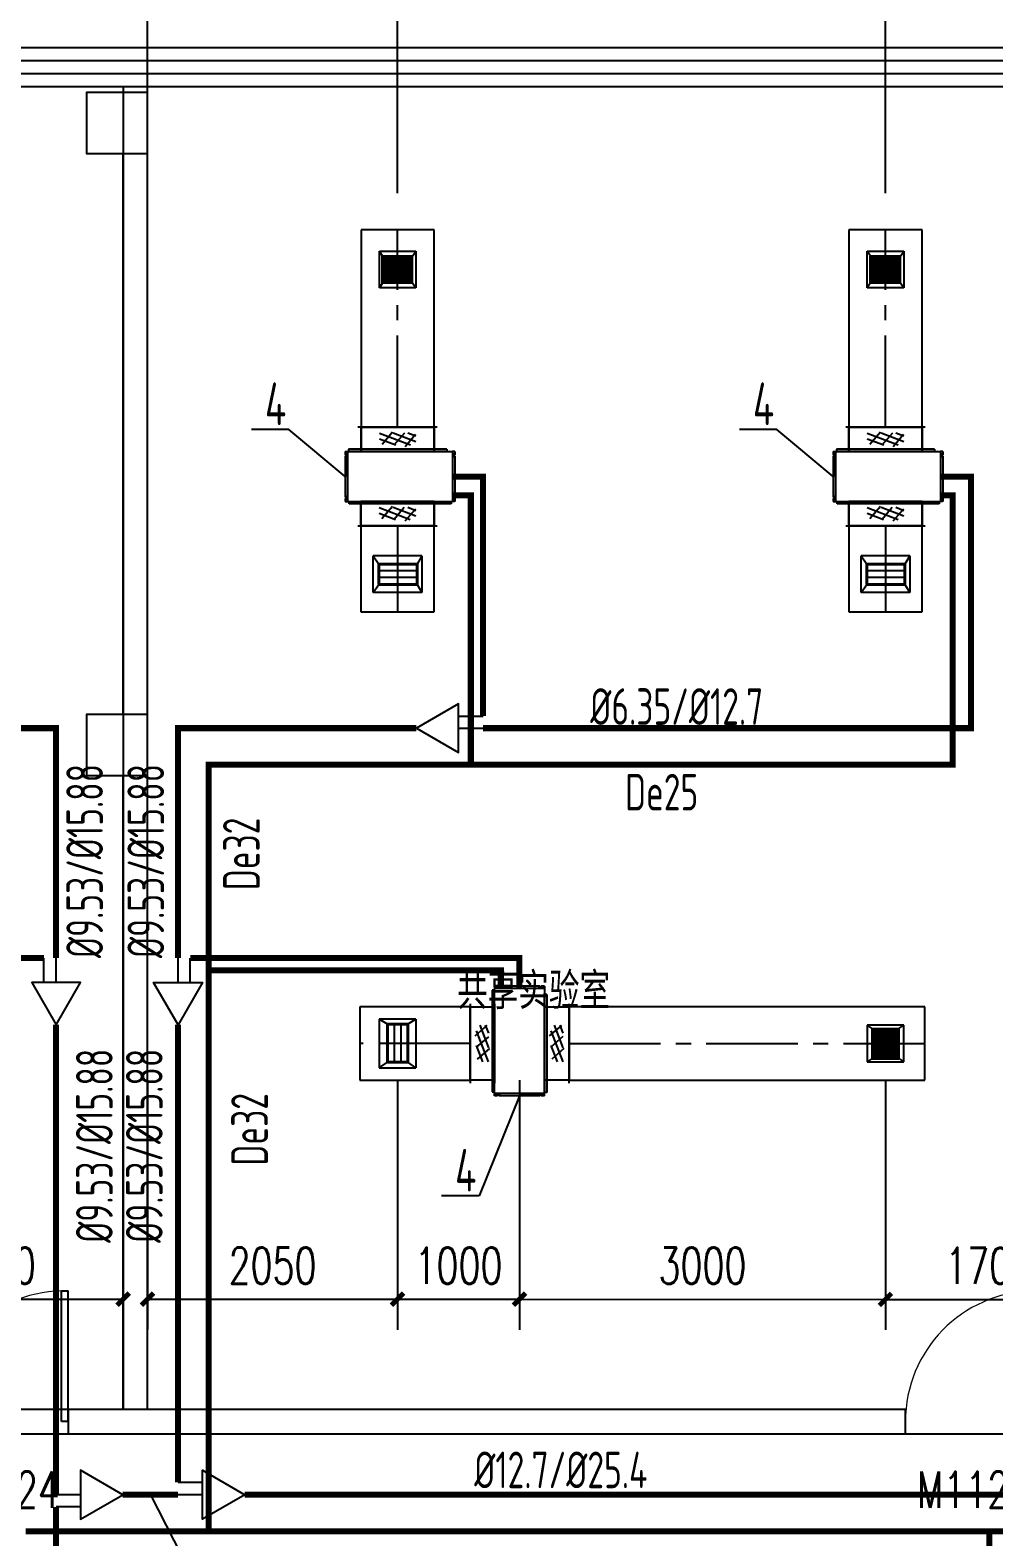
# Model space of a CAD drawing. Extents: x 1738143 to 1822243, y -608375 to -303375.
# Drawn here: x 1760024 to 1767924, y -512479 to -500121 of the extents above; entities that cross this region are included whole.
import ezdxf

# ---------------------------------------------------------------- set-up
doc = ezdxf.new("R2010")
doc.units = 0
doc.header["$LTSCALE"] = 1000
doc.header["$MEASUREMENT"] = 0
doc.linetypes.add('CENTER2', pattern=[1.125, 0.75, -0.125, 0.125, -0.125])
doc.layers.add('A-FLOR-IDEN', color=7, linetype='Continuous', lineweight=20)
for name, color, linetype in [('COLUMN', 9, 'Continuous'), ('CURTWALL', 4, 'Continuous'), ('DUCT-排风风口', 7, 'Continuous'), ('DUCT-送风中心线', 5, 'CENTER2'), ('DUCT-送风法兰', 2, 'Continuous'), ('DUCT-送风管', 4, 'Continuous'), ('DUCT-送风管端线', 2, 'Continuous'), ('DUCT-送风阀门', 7, 'Continuous'), ('PIPE-空冷凝水', 150, 'CENTER2'), ('TH_DIM', 3, 'Continuous'), ('TH_TEXT', 7, 'Continuous'), ('VRV-EQUIP', 7, 'Continuous'), ('VRV-PIPE', 1, 'Continuous'), ('VRV-配件', 1, 'Continuous'), ('WALL', 9, 'Continuous'), ('WINDOW', 4, 'Continuous'), ('WINDOW_TEXT', 7, 'Continuous'), ('采暖', 7, 'Continuous')]:
    doc.layers.add(name, color=color, linetype=linetype)
doc.styles.add('_TCH_DIM_T3', font='SIMPLEX', dxfattribs={"width": 0.705882, "bigfont": 'GBCBIG'})
doc.styles.add('_TCH_WINDOW', font='SIMPLEX', dxfattribs={"height": 3.5, "bigfont": 'GBCBIG'})
doc.styles.add('ROS', font='simhei.ttf', dxfattribs={"width": 0.7})
doc.styles.add('TSSD_Rein', font='Tssdeng.shx', dxfattribs={"width": 0.7, "bigfont": 'hztxt.shx'})
doc.dimstyles.new('_TCH_ARCH&&100', dxfattribs={"dimtxt": 297.5, "dimasz": 100, "dimexe": 250, "dimexo": 300, "dimgap": 126.25, "dimtad": 1, "dimdec": 0, "dimzin": 0, "dimdsep": 46, "dimtxsty": '_TCH_DIM_T3', "dimblk": 'ARCHTICK', "dimcen": 0.09, "dimclrt": 7, "dimazin": 2, "dimtfac": 1, "dimtdec": 0, "dimtix": 1, "dimtmove": 2, "dimatfit": 3, "dimfxl": 30, "dimtolj": 1, "dimtzin": 0, "dimarcsym": 0})

# ---------------------------------------------------------------- blocks, each defined once
blk = doc.blocks.new('_FZHK')
blk.add_lwpolyline([(-0.5, -0.5), (0.5, -0.5), (0.5, 0.5), (-0.5, 0.5)], close=True)
blk = doc.blocks.new('$DorLib2D$00000001')
for p, q in [((0.45, 0.975), (0.5, 0.975)), ((0.45, 0), (0.45, 0.975)), ((0.5, 0), (0.5, 0.975)), ((0.5, 0), (0.45, 0))]:
    blk.add_line(p, q)
at = {"lineweight": 13}
blk.add_arc((0.475, 0), 0.975, 91.4693, 180, dxfattribs=at)
blk = doc.blocks.new('A$C67117B41')
blk.add_lwpolyline([(6119.1, -2213.8), (6119.1, -8113.8), (-35120.9, -8113.8), (-35120.9, 20176.2), (-18920.9, 20176.2)])
at = {"layer": 'CURTWALL'}
for p, q in [((-35120.9, 20176.2), (-18920.9, 20176.2)), ((-35014.2, 20069.6), (-18920.9, 20069.6)), ((-34907.5, 19962.9), (-18920.9, 19962.9)), ((-34800.9, 19856.2), (-18920.9, 19856.2))]:
    blk.add_line(p, q, dxfattribs=at)
at = {"layer": 'WALL'}
for p, q in [((-26450.9, 14706.2), (-26450.9, 19306.2)), ((-26250.9, 14706.2), (-26250.9, 19306.2)), ((-26450.9, 9006.4), (-26450.9, 14206.2)), ((-26250.9, 9006.4), (-26250.9, 14206.2)), ((-26350.9, 9006.4), (-26900.9, 9006.4)), ((-26900.9, 9006.4), (-26900.9, 8806.4)), ((-20038.7, 9006.4), (-26350.9, 9006.4)), ((-20038.7, 8806.4), (-20038.7, 9006.4)), ((-26900.9, 8806.4), (-26350.9, 8806.4)), ((-26350.9, 8806.4), (-20038.7, 8806.4))]:
    blk.add_line(p, q, dxfattribs=at)
at = {"layer": 'COLUMN', "xscale": 500, "yscale": 500, "zscale": 500, "rotation": 90}
for p in [(-26500.9, 19556.2), (-26500.9, 14456.2)]:
    blk.add_blockref('_FZHK', p, dxfattribs=at)
at = {"layer": 'WINDOW'}
ref = blk.add_blockref('$DorLib2D$00000001', (-27450.9, 8906.4), dxfattribs=dict(at, xscale=-1100, yscale=-1100, zscale=-1100, rotation=180.0000000000237))
ref.add_attrib('A', 'M1124', (-27905.9, 8197.9), dxfattribs={"layer": 'WINDOW_TEXT', "height": 297.5, "style": '_TCH_WINDOW', "width": 0.705882})
ref = blk.add_blockref('$DorLib2D$00000001', (-19488.7, 8906.4), dxfattribs=dict(at, xscale=-1100, yscale=-1100, zscale=-1100, rotation=180.0000000000262))
ref.add_attrib('A', 'M1124', (-19943.7, 8197.9), dxfattribs={"layer": 'WINDOW_TEXT', "height": 297.5, "style": '_TCH_WINDOW', "width": 0.705882})
at = {"layer": 'A-FLOR-IDEN', "style": 'ROS', "width": 0.7}
blk.add_text('共享实验室', height=262.87, dxfattribs=at).set_placement((-23714, 12318))
blk = doc.blocks.new('_ArchTick')
at = {"color": 0, "linetype": 'ByBlock', "const_width": 0.4}
blk.add_lwpolyline([(-0.5, -0.5), (0.5, 0.5)], dxfattribs=at)
blk = doc.blocks.new('*D701')
at = {"layer": 'Defpoints', "color": 0, "transparency": 16777216}
for p in [(1758635, -508433), (1760787, -508434), (1760786, -510529)]:
    blk.add_point(p, dxfattribs=at)
at = {"layer": 'TH_DIM', "color": 0, "lineweight": -2, "transparency": 16777216}
for p, q in [((1758635, -508733), (1758635, -510779)), ((1760787, -508734), (1760786, -510779)), ((1758635, -510529), (1760786, -510529))]:
    blk.add_line(p, q, dxfattribs=at)
at = {"layer": 'TH_DIM', "color": 0, "lineweight": -2, "transparency": 16777216, "xscale": 100, "yscale": 100, "zscale": 100}
for p, rotation in [((1758635, -510529), 179.9856760554197), ((1760786, -510529), 359.9856760554197)]:
    blk.add_blockref('_ArchTick', p, dxfattribs=dict(at, rotation=rotation))
at = {"layer": 'TH_DIM', "color": 7, "transparency": 16777216, "insert": (1759710, -510254), "char_height": 297.5, "attachment_point": 5, "rotation": 359.9857, "style": '_TCH_DIM_T3'}
blk.add_mtext('\\A1;2150', dxfattribs=at)
blk = doc.blocks.new('*D705')
at = {"layer": 'Defpoints', "color": 0, "transparency": 16777216}
for p in [(1767035, -508435), (1768736, -508436), (1768736, -510531)]:
    blk.add_point(p, dxfattribs=at)
at = {"layer": 'TH_DIM', "color": 0, "lineweight": -2, "transparency": 16777216}
for p, q in [((1767035, -508735), (1767035, -510781)), ((1768736, -508736), (1768736, -510781)), ((1767035, -510531), (1768736, -510531))]:
    blk.add_line(p, q, dxfattribs=at)
at = {"layer": 'TH_DIM', "color": 0, "lineweight": -2, "transparency": 16777216, "xscale": 100, "yscale": 100, "zscale": 100}
for p, rotation in [((1767035, -510531), 179.9856760554191), ((1768736, -510531), 359.985676055419)]:
    blk.add_blockref('_ArchTick', p, dxfattribs=dict(at, rotation=rotation))
at = {"layer": 'TH_DIM', "color": 7, "transparency": 16777216, "insert": (1767885, -510256), "char_height": 297.5, "attachment_point": 5, "rotation": 359.9857, "style": '_TCH_DIM_T3'}
blk.add_mtext('\\A1;1700', dxfattribs=at)
blk = doc.blocks.new('*D706')
at = {"layer": 'Defpoints', "color": 0, "transparency": 16777216}
for p in [(1764035, -508434), (1767035, -508435), (1767035, -510531)]:
    blk.add_point(p, dxfattribs=at)
at = {"layer": 'TH_DIM', "color": 0, "lineweight": -2, "transparency": 16777216}
for p, q in [((1764035, -508734), (1764035, -510780)), ((1767035, -508735), (1767035, -510781)), ((1764035, -510530), (1767035, -510531))]:
    blk.add_line(p, q, dxfattribs=at)
at = {"layer": 'TH_DIM', "color": 0, "lineweight": -2, "transparency": 16777216, "xscale": 100, "yscale": 100, "zscale": 100}
for p, rotation in [((1764035, -510530), 179.9856760554206), ((1767035, -510531), 359.9856760554205)]:
    blk.add_blockref('_ArchTick', p, dxfattribs=dict(at, rotation=rotation))
at = {"layer": 'TH_DIM', "color": 7, "transparency": 16777216, "insert": (1765535, -510255), "char_height": 297.5, "attachment_point": 5, "rotation": 359.9857, "style": '_TCH_DIM_T3'}
blk.add_mtext('\\A1;3000', dxfattribs=at)
blk = doc.blocks.new('*D707')
at = {"layer": 'Defpoints', "color": 0, "transparency": 16777216}
for p in [(1763035, -508434), (1764035, -508434), (1764035, -510530)]:
    blk.add_point(p, dxfattribs=at)
at = {"layer": 'TH_DIM', "color": 0, "lineweight": -2, "transparency": 16777216}
for p, q in [((1763035, -508734), (1763035, -510780)), ((1764035, -508734), (1764035, -510780)), ((1763035, -510530), (1764035, -510530))]:
    blk.add_line(p, q, dxfattribs=at)
at = {"layer": 'TH_DIM', "color": 0, "lineweight": -2, "transparency": 16777216, "xscale": 100, "yscale": 100, "zscale": 100}
for p, rotation in [((1763035, -510530), 179.9856760554204), ((1764035, -510530), 359.9856760554204)]:
    blk.add_blockref('_ArchTick', p, dxfattribs=dict(at, rotation=rotation))
at = {"layer": 'TH_DIM', "color": 7, "transparency": 16777216, "insert": (1763535, -510255), "char_height": 297.5, "attachment_point": 5, "rotation": 359.9857, "style": '_TCH_DIM_T3'}
blk.add_mtext('\\A1;1000', dxfattribs=at)
blk = doc.blocks.new('*D708')
at = {"layer": 'Defpoints', "color": 0, "transparency": 16777216}
for p in [(1760987, -508434), (1763035, -508434), (1763035, -510530)]:
    blk.add_point(p, dxfattribs=at)
at = {"layer": 'TH_DIM', "color": 0, "lineweight": -2, "transparency": 16777216}
for p, q in [((1760987, -508734), (1760986, -510779)), ((1763035, -508734), (1763035, -510780)), ((1760986, -510529), (1763035, -510530))]:
    blk.add_line(p, q, dxfattribs=at)
at = {"layer": 'TH_DIM', "color": 0, "lineweight": -2, "transparency": 16777216, "xscale": 100, "yscale": 100, "zscale": 100}
for p, rotation in [((1760986, -510529), 179.9856760554192), ((1763035, -510530), 359.9856760554192)]:
    blk.add_blockref('_ArchTick', p, dxfattribs=dict(at, rotation=rotation))
at = {"layer": 'TH_DIM', "color": 7, "transparency": 16777216, "insert": (1762011, -510254), "char_height": 297.5, "attachment_point": 5, "rotation": 359.9857, "style": '_TCH_DIM_T3'}
blk.add_mtext('\\A1;2050', dxfattribs=at)
blk = doc.blocks.new('*D723')
at = {"layer": 'Defpoints', "color": 0, "transparency": 16777216}
for p in [(1767036, -499733), (1763036, -501759), (1767036, -501759)]:
    blk.add_point(p, dxfattribs=at)
at = {"layer": 'TH_DIM', "color": 0, "lineweight": -2, "transparency": 16777216}
for p, q in [((1763036, -501459), (1763036, -499483)), ((1767036, -501459), (1767036, -499483)), ((1763036, -499733), (1767036, -499733))]:
    blk.add_line(p, q, dxfattribs=at)
at = {"layer": 'TH_DIM', "color": 0, "lineweight": -2, "transparency": 16777216, "xscale": 100, "yscale": 100, "zscale": 100, "rotation": 180}
blk.add_blockref('_ArchTick', (1763036, -499733), dxfattribs=at)
at = {"layer": 'TH_DIM', "color": 0, "lineweight": -2, "transparency": 16777216, "xscale": 100, "yscale": 100, "zscale": 100}
blk.add_blockref('_ArchTick', (1767036, -499733), dxfattribs=at)
at = {"layer": 'TH_DIM', "color": 7, "transparency": 16777216, "insert": (1765036, -499458), "char_height": 297.5, "attachment_point": 5, "style": '_TCH_DIM_T3'}
blk.add_mtext('\\A1;4000', dxfattribs=at)
blk = doc.blocks.new('*D724')
at = {"layer": 'Defpoints', "color": 0, "transparency": 16777216}
for p in [(1763036, -499733), (1760986, -501759), (1763036, -501759)]:
    blk.add_point(p, dxfattribs=at)
at = {"layer": 'TH_DIM', "color": 0, "lineweight": -2, "transparency": 16777216}
for p, q in [((1760986, -501459), (1760986, -499483)), ((1763036, -501459), (1763036, -499483)), ((1760986, -499733), (1763036, -499733))]:
    blk.add_line(p, q, dxfattribs=at)
at = {"layer": 'TH_DIM', "color": 0, "lineweight": -2, "transparency": 16777216, "xscale": 100, "yscale": 100, "zscale": 100, "rotation": 180}
blk.add_blockref('_ArchTick', (1760986, -499733), dxfattribs=at)
at = {"layer": 'TH_DIM', "color": 0, "lineweight": -2, "transparency": 16777216, "xscale": 100, "yscale": 100, "zscale": 100}
blk.add_blockref('_ArchTick', (1763036, -499733), dxfattribs=at)
at = {"layer": 'TH_DIM', "color": 7, "transparency": 16777216, "insert": (1762011, -499458), "char_height": 297.5, "attachment_point": 5, "style": '_TCH_DIM_T3'}
blk.add_mtext('\\A1;2050', dxfattribs=at)
blk = doc.blocks.new('$VRV_海信日立$00000013')
for p, q in [((-450, 135), (-430, 135)), ((-450, 135), (-450, 118.25)), ((-443.5, 118.25), (-450, 118.25)), ((-443.5, 111.75), (-450, 111.75)), ((-450, 111.75), (-450, -111.75)), ((-443.5, 118.25), (-443.5, 121.5)), ((-443.5, 108.5), (-443.5, 111.75)), ((-436.5, 121.5), (-436.5, 108.5)), ((-430, 135), (-430, -135)), ((-429.6, 134.6), (-430, 134.6)), ((-430, -0.5), (-430, 134.6)), ((-429.6, 135), (-429.6, 134.6)), ((-429.6, 135), (389, 135)), ((-429, 135.5), (-429, 135)), ((389, 135.5), (-429, 135.5)), ((389, 135), (-429, 135)), ((382, 147.5), (-422, 147.5)), ((-422, 147.5), (-422, 135.5)), ((375, 135.5), (375, 135)), ((382, 147.5), (382, 135.5)), ((389, 135.5), (389, 135)), ((389, 134.6), (389, 135)), ((430, 134.6), (389, 134.6)), ((430, 134.6), (429.6, 134.6)), ((430, 135), (430, -135)), ((450, 135), (430, 135)), ((430, 134.6), (430, -6.5)), ((436.5, 121.5), (436.5, 108.5)), ((443.5, 118.25), (443.5, 121.5)), ((443.5, 118.25), (450, 118.25)), ((443.5, 111.75), (450, 111.75)), ((443.5, 108.5), (443.5, 111.75)), ((450, 135), (450, 118.25)), ((450, 111.75), (450, -111.75)), ((430, -46.617211), (430, -74.743728)), ((-443.5, -111.75), (-450, -111.75)), ((-450, -118.25), (-450, -135)), ((-443.5, -118.25), (-450, -118.25)), ((-450, -135), (-430, -135)), ((-443.5, -108.5), (-443.5, -111.75)), ((-443.5, -118.25), (-443.5, -121.5)), ((-436.5, -121.5), (-436.5, -108.5)), ((-430, -134.6), (-429.6, -134.6)), ((-429.6, -134.6), (-429.6, -135)), ((-429.6, -135), (-425, -135)), ((-425, -135), (425.014933, -135)), ((-425, -135.5), (-425, -135)), ((-425, -135.5), (425.014933, -135.5)), ((-418, -147.5), (-418, -135)), ((418, -147.5), (-418, -147.5)), ((418, -135.5), (418, -147.5)), ((425, -135), (425, -135.5)), ((429.6, -135), (425.014933, -135)), ((430, -134.6), (429.6, -134.6)), ((429.6, -134.6), (429.6, -135)), ((430, -84.256272), (430, -135)), ((450, -135), (430, -135)), ((436.5, -108.5), (436.5, -121.5)), ((443.5, -108.5), (443.5, -111.75)), ((443.5, -111.75), (450, -111.75)), ((443.5, -118.25), (450, -118.25)), ((443.5, -118.25), (443.5, -121.5)), ((450, -118.25), (450, -135))]:
    blk.add_line(p, q)
for centre, start, end in [((-440, 121.5), 90, 180), ((-440, 108.5), 180, 270), ((-440, 121.5), 0, 90), ((-440, 108.5), 270, 0), ((440, 121.5), 90, 180), ((440, 108.5), 180, 270), ((440, 121.5), 0, 90), ((440, 108.5), 270, 0), ((-440, -108.5), 90, 180), ((-440, -121.5), 180, 270), ((-440, -108.5), 0, 90), ((-440, -121.5), 270, 0), ((440, -108.5), 90, 180), ((440, -121.5), 180, 270), ((440, -108.5), 0, 90), ((440, -121.5), 270, 0)]:
    blk.add_arc(centre, 3.5, start, end)
blk = doc.blocks.new('00000589Body')
at = {"color": 0, "linetype": 'ByBlock', "lineweight": -2}
for p, q in [((250, 500), (-250, 500)), ((-250, -500), (-250, 500)), ((250, -500), (250, 500)), ((-250, -500), (250, -500))]:
    blk.add_line(p, q, dxfattribs=at)
at = {"color": 0, "linetype": 'ByBlock'}
for p, q in [((-125, -174), (120, 250)), ((-125, 26), (4, 250)), ((145, 69), (-105, 213)), ((125, -93), (-125, 51)), ((-53, -250), (125, 59)), ((96, -246), (-154, -102)), ((62, -250), (125, -141))]:
    blk.add_line(p, q, dxfattribs=at)
blk = doc.blocks.new('$风口$00000108')
for p, q in [((-250, 135), (-190, 75)), ((-250, -135), (-250, 135)), ((250, 135), (200, 75)), ((250, 135), (250, -135)), ((200, 25), (-190, 25)), ((-250, -135), (-190, -75)), ((200, -25), (-190, -25)), ((200, -75), (250, -135)), ((250, -135), (-250, -135))]:
    blk.add_line(p, q)
at = {"linetype": 'Continuous'}
blk.add_line((250, 135), (-250, 135), dxfattribs=at)
at = {"lineweight": 40}
for p, q in [((-190, 75), (200, 75)), ((-190, -75), (-190, 75)), ((200, 75), (200, -75)), ((-190, -75), (200, -75))]:
    blk.add_line(p, q, dxfattribs=at)
blk = doc.blocks.new('$风口$00000138')
for p, q in [((-195, 130), (195, 130)), ((-195, -130), (-195, 130)), ((-160, 95), (-195, 130)), ((160, 95), (195, 130)), ((195, 130), (195, -130)), ((160, 95), (-160, 95)), ((160, -95), (160, 95)), ((-160, -95), (-195, -130)), ((-160, -95), (160, -95)), ((160, -95), (195, -130)), ((195, -130), (-195, -130))]:
    blk.add_line(p, q)
at = {"lineweight": 40}
blk.add_line((-160, 95), (-160, -95), dxfattribs=at)
at = {"lineweight": -3}
for p, q in [((-140, 68.5), (-160, 68.5)), ((-160, 64), (-140, 64)), ((-140, 42), (-160, 42)), ((-160, 37.5), (-140, 37.5)), ((-140, 15.5), (-160, 15.5)), ((-160, 11), (-140, 11)), ((-140, -95), (-140, 95)), ((-135, 95), (-135, -95)), ((-115, 68.5), (-135, 68.5)), ((-135, 64), (-115, 64)), ((-115, 42), (-135, 42)), ((-135, 37.5), (-115, 37.5)), ((-115, 15.5), (-135, 15.5)), ((-135, 11), (-115, 11)), ((-115, -95), (-115, 95)), ((-110, 95), (-110, -95)), ((-90, 68.5), (-110, 68.5)), ((-110, 64), (-90, 64)), ((-90, 42), (-110, 42)), ((-110, 37.5), (-90, 37.5)), ((-90, 15.5), (-110, 15.5)), ((-110, 11), (-90, 11)), ((-90, -95), (-90, 95)), ((-85, 95), (-85, -95)), ((-65, 68.5), (-85, 68.5)), ((-85, 64), (-65, 64)), ((-65, 42), (-85, 42)), ((-85, 37.5), (-65, 37.5)), ((-65, 15.5), (-85, 15.5)), ((-85, 11), (-65, 11)), ((-65, -95), (-65, 95)), ((-60, 95), (-60, -95)), ((-40, 68.5), (-60, 68.5)), ((-60, 64), (-40, 64)), ((-40, 42), (-60, 42)), ((-60, 37.5), (-40, 37.5)), ((-40, 15.5), (-60, 15.5)), ((-60, 11), (-40, 11)), ((-40, -95), (-40, 95)), ((-35, 95), (-35, -95)), ((-15, 68.5), (-35, 68.5)), ((-35, 64), (-15, 64)), ((-15, 42), (-35, 42)), ((-35, 37.5), (-15, 37.5)), ((-15, 15.5), (-35, 15.5)), ((-35, 11), (-15, 11)), ((-15, -95), (-15, 95)), ((-10, 95), (-10, -95)), ((10, 68.5), (-10, 68.5)), ((-10, 64), (10, 64)), ((10, 42), (-10, 42)), ((-10, 37.5), (10, 37.5)), ((10, 15.5), (-10, 15.5)), ((-10, 11), (10, 11)), ((10, -95), (10, 95)), ((15, 95), (15, -95)), ((35, 68.5), (15, 68.5)), ((15, 64), (35, 64)), ((35, 42), (15, 42)), ((15, 37.5), (35, 37.5)), ((35, 15.5), (15, 15.5)), ((15, 11), (35, 11)), ((35, -95), (35, 95)), ((40, 95), (40, -95)), ((60, 68.5), (40, 68.5)), ((40, 64), (60, 64)), ((60, 42), (40, 42)), ((40, 37.5), (60, 37.5)), ((60, 15.5), (40, 15.5)), ((40, 11), (60, 11)), ((60, -95), (60, 95)), ((65, 95), (65, -95)), ((85, 68.5), (65, 68.5)), ((65, 64), (85, 64)), ((85, 42), (65, 42)), ((65, 37.5), (85, 37.5)), ((85, 15.5), (65, 15.5)), ((65, 11), (85, 11)), ((85, -95), (85, 95)), ((90, 95), (90, -95)), ((110, 68.5), (90, 68.5)), ((90, 64), (110, 64)), ((110, 42), (90, 42)), ((90, 37.5), (110, 37.5)), ((110, 15.5), (90, 15.5)), ((90, 11), (110, 11)), ((110, -95), (110, 95)), ((115, 95), (115, -95)), ((135, 68.5), (115, 68.5)), ((115, 64), (135, 64)), ((135, 42), (115, 42)), ((115, 37.5), (135, 37.5)), ((135, 15.5), (115, 15.5)), ((115, 11), (135, 11)), ((135, -95), (135, 95)), ((140, 95), (140, -95)), ((160, 68.5), (140, 68.5)), ((140, 64), (160, 64)), ((160, 42), (140, 42)), ((140, 37.5), (160, 37.5)), ((160, 15.5), (140, 15.5)), ((140, 11), (160, 11)), ((-140, -11), (-160, -11)), ((-160, -15.5), (-140, -15.5)), ((-140, -37.5), (-160, -37.5)), ((-160, -42), (-140, -42)), ((-140, -64), (-160, -64)), ((-160, -68.5), (-140, -68.5)), ((-115, -11), (-135, -11)), ((-135, -15.5), (-115, -15.5)), ((-115, -37.5), (-135, -37.5)), ((-135, -42), (-115, -42)), ((-115, -64), (-135, -64)), ((-135, -68.5), (-115, -68.5)), ((-90, -11), (-110, -11)), ((-110, -15.5), (-90, -15.5)), ((-90, -37.5), (-110, -37.5)), ((-110, -42), (-90, -42)), ((-90, -64), (-110, -64)), ((-110, -68.5), (-90, -68.5)), ((-65, -11), (-85, -11)), ((-85, -15.5), (-65, -15.5)), ((-65, -37.5), (-85, -37.5)), ((-85, -42), (-65, -42)), ((-65, -64), (-85, -64)), ((-85, -68.5), (-65, -68.5)), ((-40, -11), (-60, -11)), ((-60, -15.5), (-40, -15.5)), ((-40, -37.5), (-60, -37.5)), ((-60, -42), (-40, -42)), ((-40, -64), (-60, -64)), ((-60, -68.5), (-40, -68.5)), ((-15, -11), (-35, -11)), ((-35, -15.5), (-15, -15.5)), ((-15, -37.5), (-35, -37.5)), ((-35, -42), (-15, -42)), ((-15, -64), (-35, -64)), ((-35, -68.5), (-15, -68.5)), ((10, -11), (-10, -11)), ((-10, -15.5), (10, -15.5)), ((10, -37.5), (-10, -37.5)), ((-10, -42), (10, -42)), ((10, -64), (-10, -64)), ((-10, -68.5), (10, -68.5)), ((35, -11), (15, -11)), ((15, -15.5), (35, -15.5)), ((35, -37.5), (15, -37.5)), ((15, -42), (35, -42)), ((35, -64), (15, -64)), ((15, -68.5), (35, -68.5)), ((60, -11), (40, -11)), ((40, -15.5), (60, -15.5)), ((60, -37.5), (40, -37.5)), ((40, -42), (60, -42)), ((60, -64), (40, -64)), ((40, -68.5), (60, -68.5)), ((85, -11), (65, -11)), ((65, -15.5), (85, -15.5)), ((85, -37.5), (65, -37.5)), ((65, -42), (85, -42)), ((85, -64), (65, -64)), ((65, -68.5), (85, -68.5)), ((110, -11), (90, -11)), ((90, -15.5), (110, -15.5)), ((110, -37.5), (90, -37.5)), ((90, -42), (110, -42)), ((110, -64), (90, -64)), ((90, -68.5), (110, -68.5)), ((135, -11), (115, -11)), ((115, -15.5), (135, -15.5)), ((135, -37.5), (115, -37.5)), ((115, -42), (135, -42)), ((135, -64), (115, -64)), ((115, -68.5), (135, -68.5)), ((160, -11), (140, -11)), ((140, -15.5), (160, -15.5)), ((160, -37.5), (140, -37.5)), ((140, -42), (160, -42)), ((160, -64), (140, -64)), ((140, -68.5), (160, -68.5))]:
    blk.add_line(p, q, dxfattribs=at)

msp = doc.modelspace()

# ---------------------------------------------------------------- hatches: boundary and pattern name
at = {"layer": 'PIPE-空冷凝水', "linetype": 'CENTER2'}
for points in [[(1763636.2, -503935.5), (1763636.2, -503910.5), (1763661.2, -503910.5)], [(1763636.2, -503935.5), (1763661.2, -503935.5), (1763661.2, -503910.5)], [(1767586.2, -503935.5), (1767586.2, -503910.5), (1767611.2, -503910.5)], [(1767586.2, -503935.5), (1767611.2, -503935.5), (1767611.2, -503910.5)], [(1761486.2, -506146.3), (1761461.2, -506146.3), (1761461.2, -506121.3)], [(1761486.2, -506146.3), (1761486.2, -506121.3), (1761461.2, -506121.3)], [(1767586.2, -506146.3), (1767586.2, -506171.3), (1767611.2, -506171.3)], [(1767586.2, -506146.3), (1767611.2, -506146.3), (1767611.2, -506171.3)], [(1763881.8, -507832), (1763906.8, -507832), (1763906.8, -507807)], [(1763881.8, -507832), (1763881.8, -507807), (1763906.8, -507807)]]:
    msp.add_hatch(color=256, dxfattribs=at).paths.add_polyline_path(points)
at = {"layer": 'VRV-PIPE', "linetype": 'Continuous'}
for points in [[(1763736.2, -503784), (1763736.2, -503759), (1763761.2, -503759)], [(1763736.2, -503784), (1763761.2, -503784), (1763761.2, -503759)], [(1767736.2, -503784), (1767736.2, -503759), (1767761.2, -503759)], [(1767736.2, -503784), (1767761.2, -503784), (1767761.2, -503759)], [(1760236.2, -505846.3), (1760236.2, -505821.3), (1760261.2, -505821.3)], [(1760236.2, -505846.3), (1760261.2, -505846.3), (1760261.2, -505821.3)], [(1761236.2, -505846.3), (1761211.2, -505846.3), (1761211.2, -505821.3)], [(1761236.2, -505846.3), (1761236.2, -505821.3), (1761211.2, -505821.3)], [(1767736.2, -505846.3), (1767736.2, -505871.3), (1767761.2, -505871.3)], [(1767736.2, -505846.3), (1767761.2, -505846.3), (1767761.2, -505871.3)], [(1764033.4, -507732), (1764058.4, -507732), (1764058.4, -507707)], [(1764033.4, -507732), (1764033.4, -507707), (1764058.4, -507707)]]:
    msp.add_hatch(color=256, dxfattribs=at).paths.add_polyline_path(points)

# ---------------------------------------------------------------- linework, layer by layer
for p, q in [((1762144.7, -503395.1, 600.2), (1761837.4, -503395.1, 600.2)), ((1762606.2, -503782.5, 2500), (1762144.7, -503395.1, 600.2)), ((1766144.7, -503395.1, 600.2), (1765837.4, -503395.1, 600.2)), ((1766606.2, -503782.5, 2500), (1766144.7, -503395.1, 600.2)), ((1764034.9, -508862, 2500), (1763703.2, -509681.5, 600.2)), ((1763703.2, -509681.5, 600.2), (1763395.9, -509681.5, 600.2)), ((1761009.4, -512133, 2500), (1761738.4, -513554.6))]:
    msp.add_line(p, q)
for points in [[(1752436.2, -513558.2), (1752436.2, -511633), (1769036.2, -511633), (1769036.2, -506233.2), (1785036.2, -506233.2), (1785036.2, -497833.2), (1808436.2, -497833.2), (1808836.2, -498333.2), (1808836.2, -521533.2), (1808436.2, -522033.2), (1793036.2, -522033.2), (1793036.2, -527633.2), (1792536.2, -528233.2), (1752436.2, -528233.2), (1752447.2, -500582.6), (1768736.2, -500582.6)], [(1752442.8, -511633), (1769036.2, -511633), (1769036.2, -506233.2), (1785036.2, -506233.2), (1785036.2, -497833.2), (1808436.2, -497833.2), (1808836.2, -498383.2), (1808836.2, -521533.2), (1808436.2, -522033.2), (1793036.2, -522033.2), (1793036.2, -527633.2), (1792536.2, -528233.2), (1752436.2, -528233.2), (1752442.8, -511633)]]:
    msp.add_lwpolyline(points)
msp.add_lwpolyline([(1752436.2, -500583.2), (1760786.2, -500583.2), (1760786.2, -511433), (1752436.2, -511433)], close=True)
at = {"layer": 'DUCT-送风中心线'}
for p, q in [((1763036.2, -503376), (1763036.2, -501759.2)), ((1767036.2, -503376), (1767036.2, -501759.2)), ((1763035.2, -504187.5), (1763035.2, -504892.9)), ((1767035.2, -504187.5), (1767035.2, -504892.9)), ((1763629.9, -508433), (1762725.5, -508433)), ((1764441.3, -508432), (1767359.1, -508432))]:
    msp.add_line(p, q, dxfattribs=at)
at = {"layer": 'DUCT-送风法兰'}
for p, q in [((1763361.2, -503376.1), (1762711.2, -503376.1)), ((1767361.2, -503376.1), (1766711.2, -503376.1)), ((1763361.2, -503576.3), (1762711.2, -503576.3)), ((1767361.2, -503576.3), (1766711.2, -503576.3)), ((1762710.2, -503987.2), (1763360.2, -503987.2)), ((1766710.2, -503987.2), (1767360.2, -503987.2)), ((1762710.2, -504187.4), (1763360.2, -504187.4)), ((1766710.2, -504187.4), (1767360.2, -504187.4)), ((1763630, -508108), (1763630, -508758)), ((1763830.2, -508108), (1763830.2, -508758)), ((1764241, -508757), (1764241, -508107)), ((1764441.2, -508757), (1764441.2, -508107))]:
    msp.add_line(p, q, dxfattribs=at)
at = {"layer": 'DUCT-送风管'}
for p, q in [((1763336.2, -501759.2), (1762736.2, -501759.2)), ((1762736.2, -501759.2), (1762736.2, -503376)), ((1763336.2, -503376), (1763336.2, -501759.2)), ((1767336.2, -501759.2), (1766736.2, -501759.2)), ((1766736.2, -501759.2), (1766736.2, -503376)), ((1767336.2, -503376), (1767336.2, -501759.2)), ((1762736.2, -503576.2), (1762736.2, -503376.2)), ((1763336.2, -503376.2), (1763336.2, -503576.2)), ((1766736.2, -503576.2), (1766736.2, -503376.2)), ((1767336.2, -503376.2), (1767336.2, -503576.2)), ((1762735.2, -504187.3), (1762735.2, -503987.3)), ((1763335.2, -503987.3), (1763335.2, -504187.3)), ((1766735.2, -504187.3), (1766735.2, -503987.3)), ((1767335.2, -503987.3), (1767335.2, -504187.3)), ((1762735.2, -504187.5), (1762735.2, -504892.9)), ((1763335.2, -504892.9), (1763335.2, -504187.5)), ((1766735.2, -504187.5), (1766735.2, -504892.9)), ((1767335.2, -504892.9), (1767335.2, -504187.5)), ((1762735.2, -504892.9), (1763335.2, -504892.9)), ((1766735.2, -504892.9), (1767335.2, -504892.9)), ((1763629.9, -508133), (1762725.5, -508133)), ((1762725.5, -508133), (1762725.5, -508733)), ((1763630.1, -508133), (1763830.1, -508133)), ((1764241.1, -508132), (1764441.1, -508132)), ((1767359.1, -508132), (1764441.3, -508132)), ((1767359.1, -508732), (1767359.1, -508132)), ((1762725.5, -508733), (1763629.9, -508733)), ((1763830.1, -508733), (1763630.1, -508733)), ((1764441.1, -508732), (1764241.1, -508732)), ((1764441.3, -508732), (1767359.1, -508732))]:
    msp.add_line(p, q, dxfattribs=at)
at = {"layer": 'DUCT-送风管端线'}
for p, q in [((1762736.2, -503376), (1763336.2, -503376)), ((1762736.2, -503376.2), (1763336.2, -503376.2)), ((1766736.2, -503376), (1767336.2, -503376)), ((1766736.2, -503376.2), (1767336.2, -503376.2)), ((1762736.2, -503576.2), (1763336.2, -503576.2)), ((1766736.2, -503576.2), (1767336.2, -503576.2)), ((1762735.2, -503987.3), (1763335.2, -503987.3)), ((1766735.2, -503987.3), (1767335.2, -503987.3)), ((1762735.2, -504187.3), (1763335.2, -504187.3)), ((1763335.2, -504187.5), (1762735.2, -504187.5)), ((1766735.2, -504187.3), (1767335.2, -504187.3)), ((1767335.2, -504187.5), (1766735.2, -504187.5)), ((1763629.9, -508733), (1763629.9, -508133)), ((1763630.1, -508733), (1763630.1, -508133)), ((1763830.1, -508733), (1763830.1, -508133)), ((1764241.1, -508732), (1764241.1, -508132)), ((1764441.1, -508732), (1764441.1, -508132)), ((1764441.3, -508132), (1764441.3, -508732))]:
    msp.add_line(p, q, dxfattribs=at)
at = {"layer": 'PIPE-空冷凝水', "linetype": 'CENTER2', "const_width": 50}
for points in [[(1763486.2, -503935.5), (1763636.2, -503935.5)], [(1763636.2, -506146.3), (1763636.2, -503935.5)], [(1767486.2, -503935.5), (1767586.2, -503935.5)], [(1767586.2, -503935.5), (1767586.2, -506146.3)], [(1761486.2, -507832), (1761486.2, -506146.3)], [(1763636.2, -506146.3), (1761486.2, -506146.3)], [(1767586.2, -506146.3), (1763636.2, -506146.3)], [(1761486.2, -512433), (1761486.2, -507832)], [(1761486.2, -507832), (1763881.8, -507832)], [(1763881.8, -507982), (1763881.8, -507832)], [(1759986.2, -512433), (1761486.2, -512433)], [(1761486.2, -512433), (1767886.2, -512433)], [(1767886.2, -512433), (1769786.2, -512433)], [(1767886.2, -515798.2), (1767886.2, -512433)]]:
    msp.add_lwpolyline(points, dxfattribs=at)
at = {"layer": 'VRV-PIPE', "linetype": 'Continuous', "const_width": 50}
for points in [[(1763486.2, -503784), (1763736.2, -503784)], [(1763736.2, -505746.3), (1763736.2, -503784)], [(1767486.2, -503784), (1767736.2, -503784)], [(1767736.2, -503784), (1767736.2, -505846.3)], [(1759882.6, -505846.3), (1760236.2, -505846.3)], [(1760236.2, -507732), (1760236.2, -505846.3)], [(1761236.2, -507732), (1761236.2, -505846.3)], [(1763189.8, -505846.3), (1761236.2, -505846.3)], [(1767736.2, -505846.3), (1763736.2, -505846.3)], [(1760136.2, -507732), (1757637, -507732)], [(1761336.2, -507732), (1764033.4, -507732)], [(1764033.4, -507982), (1764033.4, -507732)], [(1760236.2, -512133), (1760236.2, -508278.4)], [(1761236.2, -509674.7), (1761236.2, -508278.4)], [(1761236.2, -512033), (1761236.2, -509674.7)], [(1760782.6, -512133), (1761236.2, -512133)], [(1761782.6, -512133), (1768136.2, -512133)], [(1760236.2, -515151.8), (1760236.2, -512233)]]:
    msp.add_lwpolyline(points, dxfattribs=at)
at = {"layer": 'VRV-配件'}
for p, q in [((1763536.2, -505746.3), (1763736.2, -505746.3)), ((1763536.2, -505846.3), (1763736.2, -505846.3)), ((1760136.2, -507932), (1760136.2, -507732)), ((1760236.2, -507932), (1760236.2, -507732)), ((1761236.2, -507932), (1761236.2, -507732)), ((1761336.2, -507932), (1761336.2, -507732)), ((1761436.2, -512033), (1761236.2, -512033)), ((1760436.2, -512133), (1760236.2, -512133)), ((1760436.2, -512233), (1760236.2, -512233)), ((1761436.2, -512133), (1761236.2, -512133))]:
    msp.add_line(p, q, dxfattribs=at)
at = {"layer": 'VRV-配件', "elevation": 2500}
for points in [[(1763189.8, -505846.3), (1763536.2, -506046.3), (1763536.2, -505646.3)], [(1760236.2, -508278.4), (1760436.2, -507932), (1760036.2, -507932)], [(1761236.2, -508278.4), (1761036.2, -507932), (1761436.2, -507932)], [(1760782.6, -512133), (1760436.2, -511933), (1760436.2, -512333)], [(1761782.6, -512133), (1761436.2, -512333), (1761436.2, -511933)]]:
    msp.add_lwpolyline(points, close=True, dxfattribs=at)

# ---------------------------------------------------------------- block references
msp.add_blockref('A$C67117B41', (1787237.1, -520439.4))
at = {"layer": 'DUCT-排风风口'}
for name, p, xscale, yscale in [('$风口$00000138', (1763036.2, -502083.2, 2600), 0.7692307692307693, 1.153846153846154), ('$风口$00000138', (1767036.2, -502083.2, 2600), 0.7692307692307693, 1.153846153846154), ('$风口$00000108', (1763035.2, -504583.2, 2600), 0.8, 1.111111111111111), ('$风口$00000108', (1767035.2, -504583.2, 2600), 0.8, 1.111111111111111)]:
    msp.add_blockref(name, p, dxfattribs=dict(at, xscale=xscale, yscale=yscale))
at = {"layer": 'DUCT-排风风口', "rotation": 90.00000000000001}
for name, p, xscale, yscale in [('$风口$00000108', (1763035.2, -508433, 2600), 0.8, -1.111111111111111), ('$风口$00000138', (1767035.2, -508432, 2600), 0.7692307692307693, -1.153846153846154)]:
    msp.add_blockref(name, p, dxfattribs=dict(at, xscale=xscale, yscale=yscale))
at = {"layer": 'DUCT-送风阀门', "yscale": 0.6}
for p, xscale, rotation in [((1763036.2, -503476.2, 2500), 0.4, 89.99999999999999), ((1767036.2, -503476.2, 2500), 0.4, 89.99999999999999), ((1763035.2, -504087.3, 2500), 0.4, 89.99999999999999), ((1767035.2, -504087.3, 2500), 0.4, 89.99999999999999), ((1763730.1, -508433, 2500), -0.4, 180), ((1764341.1, -508432, 2500), -0.4, 180)]:
    msp.add_blockref('00000589Body', p, dxfattribs=dict(at, xscale=xscale, rotation=rotation))
at = {"layer": 'VRV-EQUIP', "yscale": 1.515254237288136}
for p in [(1763056.2, -503782.5, 2500), (1767056.2, -503782.5, 2500)]:
    msp.add_blockref('$VRV_海信日立$00000013', p, dxfattribs=at)
at = {"layer": 'VRV-EQUIP', "yscale": -1.515254237288136, "rotation": 90.00000000000001}
msp.add_blockref('$VRV_海信日立$00000013', (1764034.9, -508412, 2500), dxfattribs=at)

# ---------------------------------------------------------------- texts
at = {"layer": 'TH_TEXT', "style": 'TSSD_Rein', "width": 0.7}
for p in [(1761947.9, -503360.6, 600.2), (1765947.9, -503360.6, 600.2), (1763506.4, -509647, 600.2)]:
    msp.add_text('4', height=350, dxfattribs=at).set_placement(p)
at = {"layer": '采暖', "char_height": 300, "width": 28472.73, "line_spacing_factor": 0.96, "style": 'TSSD_Rein'}
for s, insert, attachment_point in [('{\\Ftssdeng,tssdchn|c134;%%C6.35/%%C12.7}', (1766033.3, -505818.9, 5000), 9), ('{\\Ftssdeng,tssdchn|c134;De25}', (1765500.6, -506520.9, 5000), 9), ('{\\Ftssdeng,tssdchn|c134;%%C12.7/%%C25.4}', (1763664.1, -512079.5, 2500), 7)]:
    msp.add_mtext(s, dxfattribs=dict(at, insert=insert, attachment_point=attachment_point))
at = {"layer": '采暖', "char_height": 300, "width": 28472.73, "rotation": 90, "line_spacing_factor": 0.96, "style": 'TSSD_Rein'}
for s, insert, attachment_point in [('{\\Ftssdeng,tssdchn|c134;%%C9.53/%%C15.88}', (1760620.7, -507731.6, 2500), 7), ('{\\Ftssdeng,tssdchn|c134;%%C9.53/%%C15.88}', (1760822.1, -507731.6, 2500), 1), ('{\\Ftssdeng,tssdchn|c134;De32}', (1761605.1, -507175.4, 2500), 1), ('{\\Ftssdeng,tssdchn|c134;%%C9.53/%%C15.88}', (1760700.2, -510067.4, 2500), 7), ('{\\Ftssdeng,tssdchn|c134;%%C9.53/%%C15.88}', (1760809.7, -510067.4, 2500), 1), ('{\\Ftssdeng,tssdchn|c134;De32}', (1761672.3, -509434.1, 2500), 1)]:
    msp.add_mtext(s, dxfattribs=dict(at, insert=insert, attachment_point=attachment_point))

# ---------------------------------------------------------------- dimensions: what is measured, and where the dimension line sits
at = {"layer": 'TH_DIM'}
for p1, p2, distance, picture, middle in [((1760986.2, -501759.2), (1763036.2, -501759.2), 2026.3, '*D724', (1762011.2, -499458)), ((1763036.2, -501759.2), (1767036.2, -501759.2), 2026.3, '*D723', (1765036.2, -499458)), ((1763035.2, -508434.1), (1764035.2, -508434.3), -2095.5, '*D707', (1763534.8, -510254.7)), ((1764035.2, -508434.3), (1767035.2, -508435.1), -2095.5, '*D706', (1765534.8, -510255.2))]:
    dim = msp.add_aligned_dim(p1=p1, p2=p2, distance=distance, dimstyle='_TCH_ARCH&&100', dxfattribs=at)
    dim.commit()
    dim.dimension.update_dxf_attribs({"geometry": picture, "text_midpoint": middle})
for p1, p2, text, picture, middle in [((1758635.2, -508433), (1760786.7, -508433.5), '2150', '*D701', (1759710.5, -510253.8)), ((1760986.7, -508433.6), (1763035.2, -508434.1), '2050', '*D708', (1762010.5, -510254.4)), ((1767035.2, -508435.1), (1768736.4, -508435.5), '1700', '*D705', (1767885.4, -510255.8))]:
    dim = msp.add_aligned_dim(p1=p1, p2=p2, distance=-2095.5, text=text, dimstyle='_TCH_ARCH&&100', dxfattribs=at)
    dim.commit()
    dim.dimension.update_dxf_attribs({"geometry": picture, "text_midpoint": middle})

doc.saveas('drawing.dxf')
